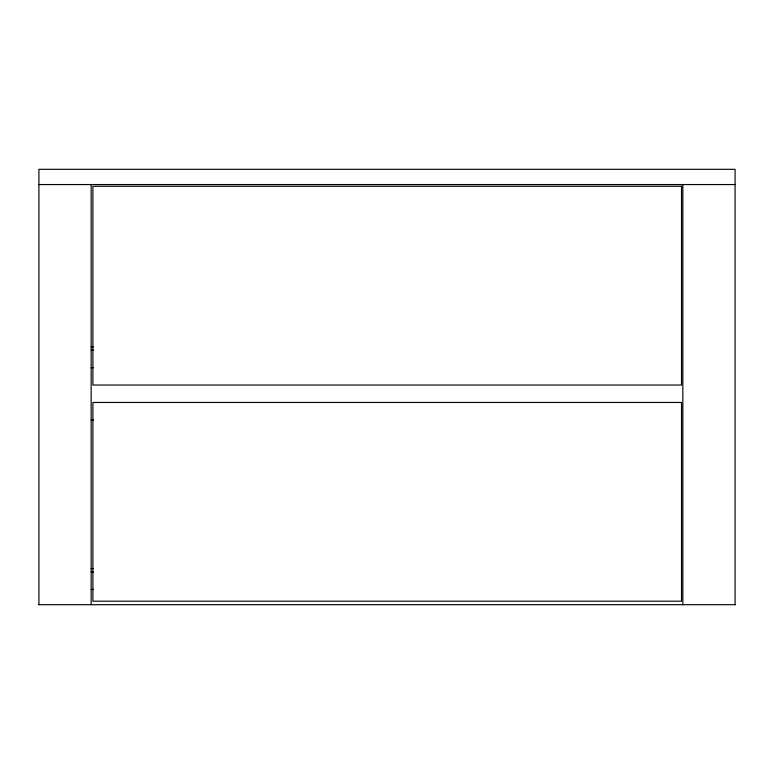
<?xml version="1.0" encoding="UTF-8"?>
<svg xmlns="http://www.w3.org/2000/svg" width="774" height="774" viewBox="0 0 774 774"><rect width="100%" height="100%" fill="white"/><g stroke="black" fill="none" stroke-linecap="round" stroke-linejoin="round"><path stroke-width="1.16" d="M38.913 184.551L735.087 184.551M91.168 346.733L93.431 346.733M91.168 350.216L93.431 350.216M91.168 367.631L93.577 367.631M91.168 419.876L93.577 419.876M91.168 568.551L93.431 568.551M91.168 572.034L93.431 572.034M91.168 589.449L93.577 589.449M38.7 604.688L735.3 604.688M735.087 604.688L735.077 169.312L38.913 169.312L38.913 604.688M682.842 184.551L682.832 604.688M91.158 184.551L91.168 604.688M681.526 186.292L92.909 186.292L92.909 385.046L681.526 385.046L681.526 186.292M681.526 402.461L92.909 402.461L92.909 601.204L681.526 601.204L681.526 402.461"/></g></svg>
